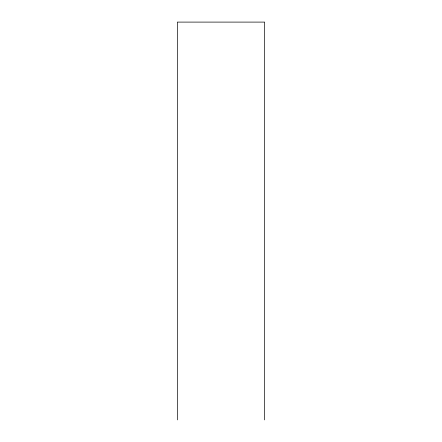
<?xml version="1.0" encoding="UTF-8"?>
<svg xmlns="http://www.w3.org/2000/svg" width="442" height="442" viewBox="0 0 442 442"><rect width="100%" height="100%" fill="white"/><g stroke="black" fill="none" stroke-linecap="round" stroke-linejoin="round"><path stroke-width="0.66" d="M264.67 419.9L264.67 22.1L177.33 22.1L177.33 419.9"/></g></svg>
